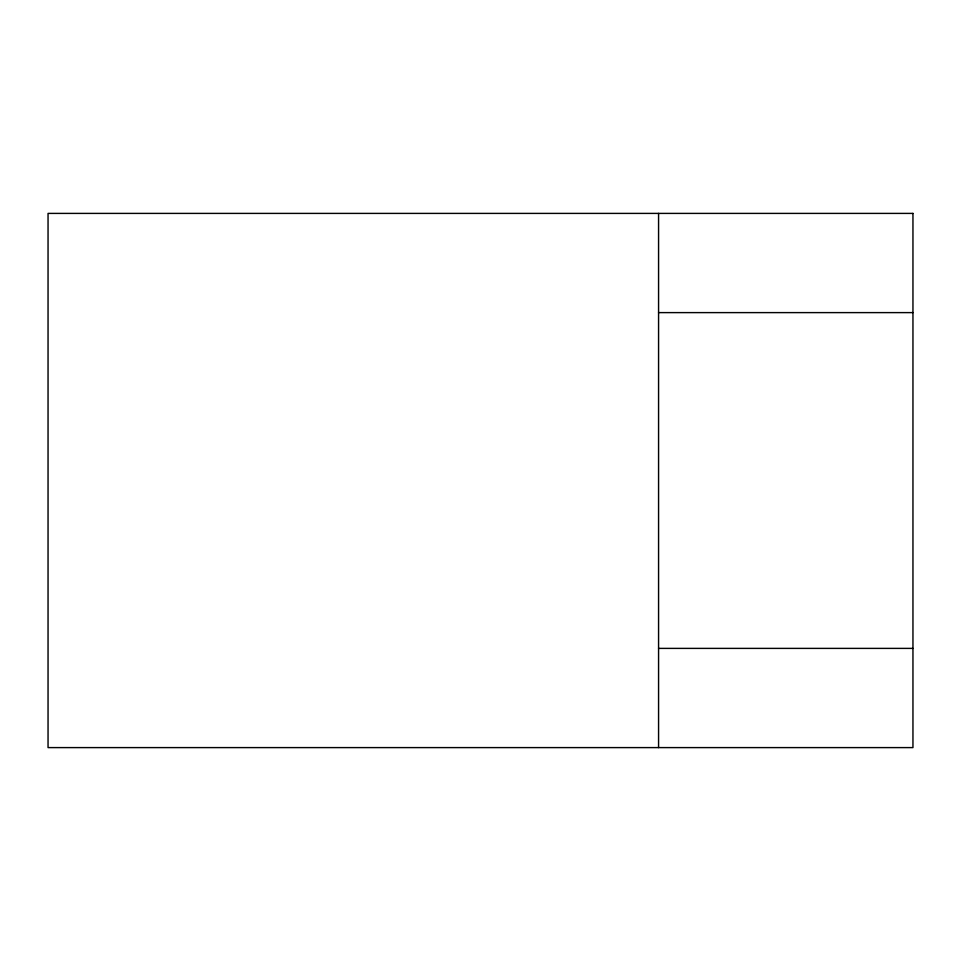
<?xml version="1.0" encoding="UTF-8"?>
<svg xmlns="http://www.w3.org/2000/svg" width="961" height="961" viewBox="0 0 961 961"><rect width="100%" height="100%" fill="white"/><g stroke="black" fill="none" stroke-linecap="round" stroke-linejoin="round"><path stroke-width="1.44" d="M658.573 312.613L912.95 312.613M658.573 648.387L912.95 648.387M658.573 213.402L658.573 747.598M912.95 213.402L48.05 213.402L48.05 747.598L912.95 747.598L912.95 213.402"/></g></svg>
